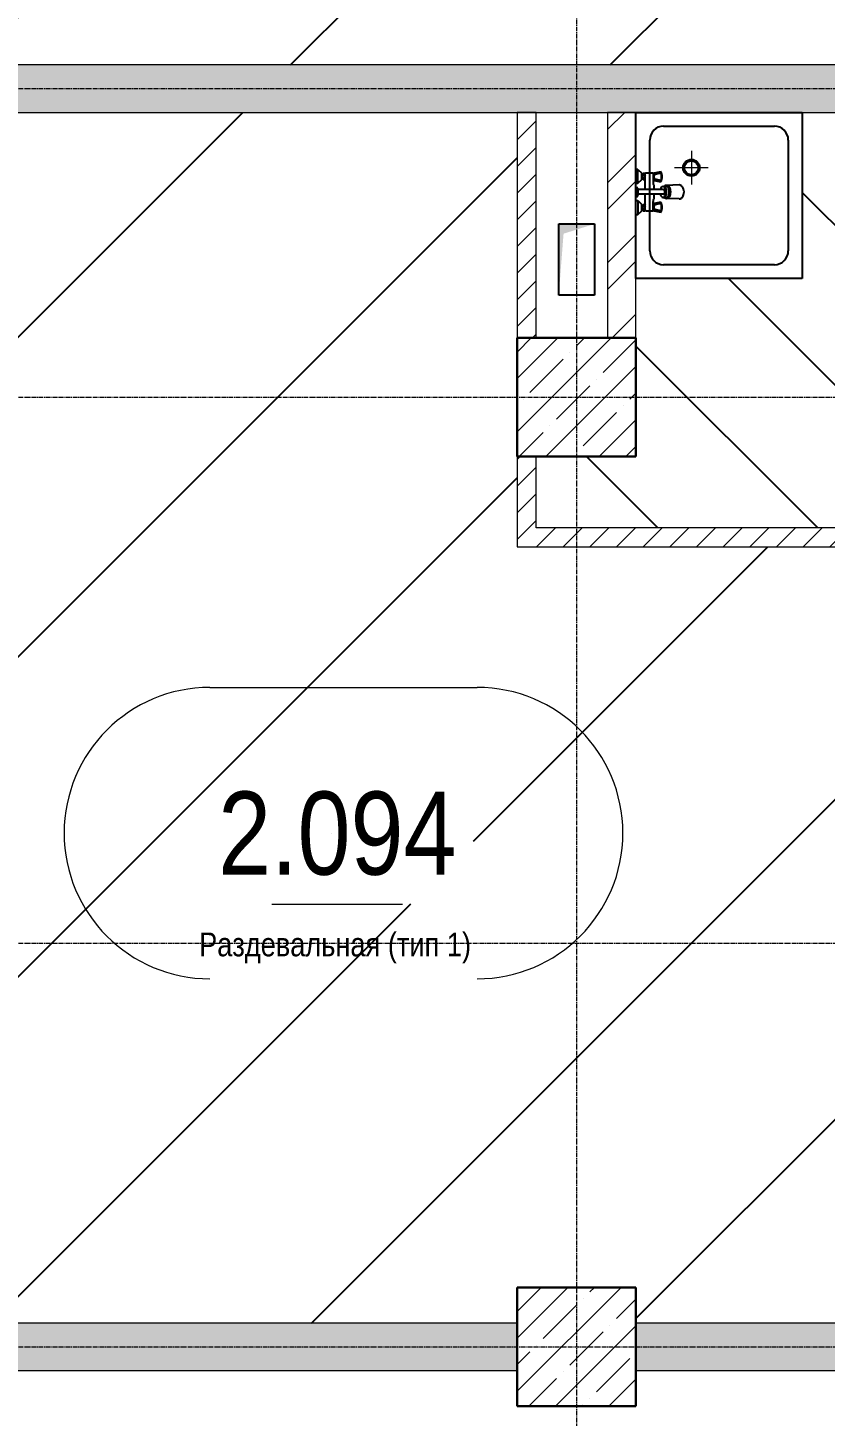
# Model space of a CAD drawing. Header units: millimetres. Extents: x 538266 to 1167394, y 114608 to 637157.
# Drawn here: x 860527 to 863885, y 205321 to 211170 of the extents above; entities that cross this region are included whole.
import ezdxf
from ezdxf.enums import TextEntityAlignment as Align

# ---------------------------------------------------------------- set-up
doc = ezdxf.new("R2010")
doc.units = ezdxf.units.MM
doc.linetypes.add('CENTER2', pattern=[28.575, 19.05, -3.175, 3.175, -3.175])
doc.linetypes.add('HIDDEN2', pattern=[4.7625, 3.175, -1.5875])
doc.layers.get('Defpoints').update_dxf_attribs({"color": 140})
for name, color, linetype, lineweight in [('АР_Area', 5, 'Continuous', 5), ('АР_Колонны', 70, 'Continuous', 30), ('АР_Стены ЖБ', 7, 'Continuous', 35), ('АР_Стены кирпич', 32, 'Continuous', 20), ('АР_Стены ПЕНОблок', 52, 'Continuous', 20), ('АР_Штриховка', 8, 'Continuous', 0)]:
    doc.layers.add(name, color=color, linetype=linetype, lineweight=lineweight)
doc.layers.add('АР_Делит', color=120, linetype='Continuous', lineweight=0, plot=False)
doc.layers.add('РД_Оси_100', color=7, linetype='Continuous', lineweight=0, true_color=0x525252)
doc.layers.add('ФВ-5', color=7, linetype='Continuous')
doc.styles.add('style1', font='ARIALN.TTF')

# ---------------------------------------------------------------- blocks, each defined once
blk = doc.blocks.new('MOK-МаркаПом_овал_ареал')
for p, q in [((-5.365, 6.138), (5.888, 6.138)), ((-2.75, -3), (2.75, -3))]:
    blk.add_line(p, q)
for centre, radius, start, end in [((-5.365, 0), 6.138, 90, 270), ((5.888, 0), 6.138, 270, 90), ((-7.411, 0), 7.161, 0, 0.00095)]:
    blk.add_arc(centre, radius, start, end)
at = {"color": 0, "style": 'style1'}
blk.add_attdef('АР-ПОМЕЩЕНИЕ:НОМЕР', text='', height=3, dxfattribs=at).set_placement((0.261, 0), align=Align.MIDDLE)
at = {"layer": 'Defpoints', "color": 2, "style": 'style1'}
blk.add_attdef('АР-ПОМЕЩЕНИЕ:НАИМЕНОВАНИЕ', text='', height=1, dxfattribs=at).set_placement((-0.094, -4.814), align=Align.MIDDLE)
blk = doc.blocks.new('2_этаж')
at = {"layer": 'АР_Штриховка', "linetype": 'Continuous', "lineweight": 0, "true_color": 0x000000}
h = blk.add_hatch(dxfattribs=at)
h.set_pattern_fill('AR-CONC', color=18, angle=45, style=0)
h.set_pattern_definition([(95, (602274.53, 8e-10), (140.09465, 117.55338), [19.05, -209.55]), (40, (602274.53, 8e-10), (-160.01845, 110.17673), [15.24, -167.64058]), (145.451445, (602286.2, 9.8), (-19.9238, 227.7301), [16.19001, -178.09024]), (91.1842, (602238.6, 35.92), (221.41024, 161.95341), [28.575, -314.325]), (141.63556, (602257.06, 49.42), (-7.08662, 342.82676), [24.28502, -267.1356]), (36.18415, (602238.6, 35.92), (-7.08662, 342.82676), [22.85997, -251.45973]), (66, (602265.55, 44.9), (179.51998, 34.89515), [19.05, -209.55]), (11, (602265.55, 44.9), (-86.53993, 173.9412), [15.24, -167.64]), (116.451445, (602280.51, 47.81), (92.98005, 208.83634), [16.19001, -178.08994]), (82.5, (602274.53, 8e-10), (-57.605469, 61.973414), [0, -165.608, 0, -170.18, 0, -168.275]), (52.5, (602274.53, 8e-10), (-23.589727, 118.087), [0, -97.028, 0, -161.798, 0, -64.135]), (12.5, (602234.48, -40.05), (99.927863, 91.826196), [0, -63.5, 0, -198.12, 0, -262.89]), (2.5, (602216.52, -58.01), (86.763904, 122.72239), [0, -82.55, 0, -131.572, 0, -186.69])])
h.paths.add_polyline_path([(697073.6, 211013.2), (697273.6, 210813.2), (700673.6, 210813.2), (700673.6, 211013.2)], flags=0)
h.paths.add_polyline_path([(700673.6, 211013.2), (700673.6, 210813.2), (702713.6, 210813.2), (702713.6, 211013.2)], flags=0)
h.paths.add_polyline_path([(703813.6, 211013.2), (703813.6, 210813.2), (706223.6, 210813.2), (706223.6, 211013.2)], flags=0)
h.paths.add_polyline_path([(706223.6, 211013.2), (706223.6, 210813.2), (706723.6, 210813.2), (706723.6, 211013.2)], flags=0)
h.paths.add_polyline_path([(706723.6, 211013.2), (706723.6, 210813.2), (708123.6, 210813.2), (708123.6, 211013.2)], flags=0)
h.paths.add_polyline_path([(709223.6, 211013.2), (709223.6, 210813.2), (709423.6, 210813.2), (709423.6, 211013.2)], flags=0)
h.paths.add_polyline_path([(709423.6, 211013.2), (709423.6, 210813.2), (709683.6, 210813.2), (709683.6, 211013.2)], flags=0)
h.paths.add_polyline_path([(710783.6, 211013.2), (710783.6, 210813.2), (712223.6, 210813.2), (712223.6, 211013.2)], flags=0)
h.paths.add_polyline_path([(712223.6, 211013.2), (712223.6, 210813.2), (712773.6, 210813.2), (712773.6, 211013.2)], flags=0)
h.paths.add_polyline_path([(713873.6, 211013.2), (713873.6, 210813.2), (713923.6, 210813.2), (713923.6, 211013.2)], flags=0)
h.paths.add_polyline_path([(713923.6, 211013.2), (713923.6, 210813.2), (718373.6, 210813.2), (718373.6, 211013.2)], flags=0)
at = {"layer": 'АР_Штриховка', "linetype": 'Continuous', "lineweight": 0, "ltscale": 0.5, "true_color": 0x000000}
h = blk.add_hatch(dxfattribs=at)
h.set_pattern_fill('ANSI31', color=18, scale=25, angle=-360, style=0)
h.set_pattern_definition([(45, (602274.53, 6e-11), (-56.1266, 56.1266), [])])
h.paths.add_polyline_path([(706223.6, 209863.2), (706303.6, 209863.2), (706303.6, 210813.2), (706223.6, 210813.2)], flags=0)
at = {"layer": 'АР_Штриховка', "linetype": 'Continuous', "lineweight": 0, "true_color": 0x000000}
h = blk.add_hatch(dxfattribs=at)
h.set_pattern_fill('ANSI32', color=18, scale=25, style=0)
h.set_pattern_definition([(45, (602274.53, 9e-11), (-168.3798, 168.3798), []), (45, (602386.78, 9e-11), (-168.3798, 168.3798), [])])
h.paths.add_polyline_path([(706603.6, 209863.2), (706723.6, 209863.2), (706723.6, 210813.2), (706603.6, 210813.2)], flags=0)
at = {"layer": 'АР_Штриховка', "linetype": 'Continuous', "lineweight": 0, "ltscale": 0.5, "true_color": 0x000000}
h = blk.add_hatch(dxfattribs=at)
h.set_pattern_fill('ANSI31', color=18, scale=25, angle=-360, style=0)
h.set_pattern_definition([(45, (602274.53, 3e-11), (-56.1266, 56.1266), [])])
h.paths.add_polyline_path([(706303.6, 209363.2), (706223.6, 209363.2), (706223.6, 208983.2), (706303.6, 209063.2)], flags=0)
h = blk.add_hatch(dxfattribs=at)
h.set_pattern_fill('ANSI31', color=18, scale=25, style=0)
h.set_pattern_definition([(45, (602274.53, 0), (-56.1266, 56.1266), [])])
h.paths.add_polyline_path([(712723.6, 208983.2), (712643.6, 209063.2), (712223.6, 209063.2), (712223.6, 208983.2)], flags=0)
h.paths.add_polyline_path([(712223.6, 208983.2), (712223.6, 209063.2), (709503.6, 209063.2), (709450.2, 209043.2), (709423.6, 208983.2)], flags=0)
h.paths.add_polyline_path([(709423.6, 208983.2), (709450.2, 209043.2), (709423.6, 209063.2), (708043.6, 209063.2), (708070.2, 209003.2), (708123.6, 208983.2)], flags=0)
h.paths.add_polyline_path([(708043.6, 208983.2), (708070.2, 209003.2), (708043.6, 209063.2), (706303.6, 209063.2), (706223.6, 208983.2)], flags=0)
at = {"layer": 'АР_Штриховка', "linetype": 'Continuous', "lineweight": 0, "true_color": 0x000000}
h = blk.add_hatch(dxfattribs=at)
h.set_pattern_fill('AR-CONC', color=18, angle=45, style=0)
h.set_pattern_definition([(95, (602274.53, 3e-11), (140.09465, 117.55338), [19.05, -209.55]), (40, (602274.53, 3e-11), (-160.01845, 110.17673), [15.24, -167.64058]), (145.451445, (602286.2, 9.8), (-19.9238, 227.7301), [16.19001, -178.09024]), (91.1842, (602238.6, 35.92), (221.41024, 161.95341), [28.575, -314.325]), (141.63556, (602257.06, 49.42), (-7.08662, 342.82676), [24.28502, -267.1356]), (36.18415, (602238.6, 35.92), (-7.08662, 342.82676), [22.85997, -251.45973]), (66, (602265.55, 44.9), (179.51998, 34.89515), [19.05, -209.55]), (11, (602265.55, 44.9), (-86.53993, 173.9412), [15.24, -167.64]), (116.451445, (602280.51, 47.81), (92.98005, 208.83634), [16.19001, -178.08994]), (82.5, (602274.53, 3e-11), (-57.605469, 61.973414), [0, -165.608, 0, -170.18, 0, -168.275]), (52.5, (602274.53, 3e-11), (-23.589727, 118.087), [0, -97.028, 0, -161.798, 0, -64.135]), (12.5, (602234.48, -40.05), (99.927863, 91.826196), [0, -63.5, 0, -198.12, 0, -262.89]), (2.5, (602216.52, -58.01), (86.763904, 122.72239), [0, -82.55, 0, -131.572, 0, -186.69])])
h.paths.add_polyline_path([(700673.6, 205713.2), (700673.6, 205513.2), (706223.6, 205513.2), (706223.6, 205713.2)], flags=0)
h = blk.add_hatch(dxfattribs=at)
h.set_pattern_fill('AR-CONC', color=18, angle=45, style=0)
h.set_pattern_definition([(95, (602274.53, 0), (140.09465, 117.55338), [19.05, -209.55]), (40, (602274.53, 0), (-160.01845, 110.17673), [15.24, -167.64058]), (145.451445, (602286.2, 9.8), (-19.9238, 227.7301), [16.19001, -178.09024]), (91.1842, (602238.6, 35.92), (221.41024, 161.95341), [28.575, -314.325]), (141.63556, (602257.06, 49.42), (-7.08662, 342.82676), [24.28502, -267.1356]), (36.18415, (602238.6, 35.92), (-7.08662, 342.82676), [22.85997, -251.45973]), (66, (602265.55, 44.9), (179.51998, 34.89515), [19.05, -209.55]), (11, (602265.55, 44.9), (-86.53993, 173.9412), [15.24, -167.64]), (116.451445, (602280.51, 47.81), (92.98005, 208.83634), [16.19001, -178.08994]), (82.5, (602274.53, 0), (-57.605469, 61.973414), [0, -165.608, 0, -170.18, 0, -168.275]), (52.5, (602274.53, 0), (-23.589727, 118.087), [0, -97.028, 0, -161.798, 0, -64.135]), (12.5, (602234.48, -40.05), (99.927863, 91.826196), [0, -63.5, 0, -198.12, 0, -262.89]), (2.5, (602216.52, -58.01), (86.763904, 122.72239), [0, -82.55, 0, -131.572, 0, -186.69])])
h.paths.add_polyline_path([(706723.6, 205713.2), (706723.6, 205513.2), (712223.6, 205513.2), (712223.6, 205713.2)], flags=0)
at = {"color": 18, "true_color": 0x000000}
for p, q in [((706723.6, 210113.2), (706723.6, 210813.2)), ((706723.6, 210813.2), (707423.6, 210813.2)), ((706723.6, 210113.2), (706723.6, 210813.2)), ((706723.6, 210813.2), (707423.6, 210813.2)), ((707423.6, 210813.2), (707423.6, 210113.2)), ((707423.6, 210813.2), (707423.6, 210113.2)), ((706840.2, 210754.9), (707306.9, 210754.9)), ((706840.2, 210754.9), (707306.9, 210754.9)), ((706781.9, 210229.9), (706781.9, 210696.6)), ((706781.9, 210229.9), (706781.9, 210696.6)), ((707365.2, 210696.6), (707365.2, 210229.9)), ((707365.2, 210696.6), (707365.2, 210229.9)), ((706723.6, 210573.2), (706723.6, 210514.8)), ((706731, 210573.2), (706723.6, 210573.2)), ((706723.6, 210573.2), (706723.6, 210514.8)), ((706731, 210573.2), (706723.6, 210573.2)), ((706731, 210514.8), (706731, 210573.2)), ((706731, 210573.2), (706747.8, 210557.6)), ((706731, 210514.8), (706731, 210573.2)), ((706731, 210573.2), (706747.8, 210557.6)), ((706747.8, 210530.4), (706747.8, 210557.6)), ((706747.8, 210530.4), (706747.8, 210557.6)), ((706828.2, 210557.9), (706804.2, 210552.3)), ((706828.2, 210557.9), (706804.2, 210552.3)), ((706723.6, 210514.8), (706731, 210514.8)), ((706723.6, 210514.8), (706731, 210514.8)), ((706723.6, 210500.2), (706723.6, 210456.2)), ((706723.6, 210500.2), (706726.6, 210500.2)), ((706723.6, 210500.2), (706723.6, 210456.2)), ((706723.6, 210500.2), (706726.6, 210500.2)), ((706726.6, 210456.2), (706726.6, 210500.2)), ((706726.6, 210500.2), (706733.6, 210490.7)), ((706726.6, 210456.2), (706726.6, 210500.2)), ((706726.6, 210500.2), (706733.6, 210490.7)), ((706731, 210514.8), (706747.8, 210530.4)), ((706731, 210514.8), (706747.8, 210530.4)), ((706747.8, 210554.6), (706752, 210554.6)), ((706747.8, 210554.6), (706752, 210554.6)), ((706747.8, 210533.4), (706752, 210533.4)), ((706747.8, 210533.4), (706752, 210533.4)), ((706752, 210554.6), (706754.2, 210557.2)), ((706752, 210554.6), (706754.2, 210557.2)), ((706752, 210533.4), (706752, 210554.6)), ((706752, 210533.4), (706752, 210554.6)), ((706754.2, 210549.8), (706752, 210552)), ((706754.2, 210549.8), (706752, 210552)), ((706754.2, 210549.8), (706752, 210547)), ((706754.2, 210549.8), (706752, 210547)), ((706754.2, 210538.2), (706752, 210541)), ((706754.2, 210538.2), (706752, 210541)), ((706754.2, 210538.2), (706752, 210536)), ((706754.2, 210538.2), (706752, 210536)), ((706752, 210533.4), (706754.2, 210530.8)), ((706752, 210533.4), (706754.2, 210530.8)), ((706754.2, 210557.2), (706760.4, 210557.2)), ((706754.2, 210557.2), (706760.4, 210557.2)), ((706760.4, 210549.8), (706754.2, 210549.8)), ((706760.4, 210549.8), (706754.2, 210549.8)), ((706760.4, 210538.2), (706754.2, 210538.2)), ((706760.4, 210538.2), (706754.2, 210538.2)), ((706754.2, 210530.8), (706760.4, 210530.8)), ((706754.2, 210530.8), (706760.4, 210530.8)), ((706760.4, 210557.2), (706762.4, 210554.6)), ((706760.4, 210557.2), (706762.4, 210554.6)), ((706762.4, 210552), (706760.4, 210549.8)), ((706762.4, 210552), (706760.4, 210549.8)), ((706760.4, 210549.8), (706762.4, 210547)), ((706760.4, 210549.8), (706762.4, 210547)), ((706760.4, 210538.2), (706762.4, 210541)), ((706760.4, 210538.2), (706762.4, 210541)), ((706762.4, 210536), (706760.4, 210538.2)), ((706762.4, 210536), (706760.4, 210538.2)), ((706760.4, 210530.8), (706762.4, 210533.4)), ((706760.4, 210530.8), (706762.4, 210533.4)), ((706762.4, 210488.2), (706762.4, 210555.1)), ((706762.4, 210488.2), (706762.4, 210555.1)), ((706793.4, 210557.1), (706764.4, 210557.1)), ((706793.4, 210557.1), (706764.4, 210557.1)), ((706795.6, 210554.3), (706796.8, 210554.3)), ((706795.6, 210554.3), (706795.6, 210517.3)), ((706795.6, 210554.3), (706796.8, 210554.3)), ((706795.6, 210554.3), (706795.6, 210517.3)), ((706796.8, 210529.9), (706795.6, 210529.9)), ((706796.8, 210529.9), (706795.6, 210529.9)), ((706796.8, 210554.3), (706796.8, 210529.9)), ((706796.8, 210554.3), (706796.8, 210529.9)), ((706799.7, 210488.2), (706799.7, 210504.8)), ((706799.7, 210488.2), (706799.7, 210504.8)), ((706828.2, 210526.3), (706804.2, 210531.9)), ((706828.2, 210526.3), (706804.2, 210531.9)), ((706830.4, 210553.9), (706830.4, 210530.3)), ((706830.4, 210553.9), (706830.4, 210530.3)), ((706837.6, 210501.6), (706851.6, 210501.6)), ((706837.6, 210501.6), (706851.6, 210501.6)), ((706906.1, 210507.6), (706851.8, 210505.1)), ((706906.1, 210507.6), (706851.8, 210505.1)), ((706723.6, 210456.2), (706726.6, 210456.2)), ((706723.6, 210456.2), (706726.6, 210456.2)), ((706723.6, 210383.1), (706723.6, 210441.5)), ((706723.6, 210441.5), (706731, 210441.5)), ((706723.6, 210383.1), (706723.6, 210441.5)), ((706723.6, 210441.5), (706731, 210441.5)), ((706726.6, 210456.2), (706733.6, 210465.7)), ((706726.6, 210456.2), (706733.6, 210465.7)), ((706731, 210441.5), (706731, 210383.1)), ((706731, 210441.5), (706747.8, 210425.9)), ((706731, 210441.5), (706731, 210383.1)), ((706731, 210441.5), (706747.8, 210425.9)), ((706733.6, 210465.7), (706733.6, 210490.7)), ((706733.6, 210465.7), (706733.6, 210490.7)), ((706838.3, 210488.2), (706733.6, 210488.2)), ((706838.3, 210488.2), (706733.6, 210488.2)), ((706838.3, 210468.2), (706733.6, 210468.2)), ((706838.3, 210468.2), (706733.6, 210468.2)), ((706762.4, 210401.7), (706762.4, 210468.2)), ((706762.4, 210401.7), (706762.4, 210468.2)), ((706799.7, 210450.9), (706799.7, 210468.2)), ((706799.7, 210450.9), (706799.7, 210468.2)), ((706837.6, 210454.7), (706851.6, 210454.7)), ((706837.6, 210454.7), (706851.6, 210454.7)), ((706906.1, 210448.7), (706851.8, 210451.1)), ((706906.1, 210448.7), (706851.8, 210451.1)), ((706723.6, 210383.1), (706731, 210383.1)), ((706723.6, 210383.1), (706731, 210383.1)), ((706731, 210383.1), (706747.8, 210398.7)), ((706731, 210383.1), (706747.8, 210398.7)), ((706747.8, 210398.7), (706747.8, 210425.9)), ((706747.8, 210398.7), (706747.8, 210425.9)), ((706747.8, 210422.9), (706752, 210422.9)), ((706747.8, 210422.9), (706752, 210422.9)), ((706747.8, 210401.7), (706752, 210401.7)), ((706747.8, 210401.7), (706752, 210401.7)), ((706752, 210422.9), (706754.2, 210425.5)), ((706752, 210422.9), (706754.2, 210425.5)), ((706752, 210401.7), (706752, 210422.9)), ((706752, 210401.7), (706752, 210422.9)), ((706754.2, 210418.1), (706752, 210420.3)), ((706754.2, 210418.1), (706752, 210420.3)), ((706754.2, 210418.1), (706752, 210415.3)), ((706754.2, 210418.1), (706752, 210415.3)), ((706754.2, 210406.5), (706752, 210409.3)), ((706754.2, 210406.5), (706752, 210409.3)), ((706754.2, 210406.5), (706752, 210404.3)), ((706754.2, 210406.5), (706752, 210404.3)), ((706752, 210401.7), (706754.2, 210399.1)), ((706752, 210401.7), (706754.2, 210399.1)), ((706754.2, 210425.5), (706760.4, 210425.5)), ((706754.2, 210425.5), (706760.4, 210425.5)), ((706760.4, 210418.1), (706754.2, 210418.1)), ((706760.4, 210418.1), (706754.2, 210418.1)), ((706760.4, 210406.5), (706754.2, 210406.5)), ((706760.4, 210406.5), (706754.2, 210406.5)), ((706754.2, 210399.1), (706760.4, 210399.1)), ((706754.2, 210399.1), (706760.4, 210399.1)), ((706760.4, 210425.5), (706762.4, 210422.9)), ((706760.4, 210425.5), (706762.4, 210422.9)), ((706762.4, 210420.3), (706760.4, 210418.1)), ((706762.4, 210420.3), (706760.4, 210418.1)), ((706760.4, 210418.1), (706762.4, 210415.3)), ((706760.4, 210418.1), (706762.4, 210415.3)), ((706760.4, 210406.5), (706762.4, 210409.3)), ((706760.4, 210406.5), (706762.4, 210409.3)), ((706762.4, 210404.3), (706760.4, 210406.5)), ((706762.4, 210404.3), (706760.4, 210406.5)), ((706760.4, 210399.1), (706762.4, 210401.7)), ((706760.4, 210399.1), (706762.4, 210401.7)), ((706762.4, 210401.7), (706764.4, 210398.7)), ((706762.4, 210401.7), (706764.4, 210398.7)), ((706764.4, 210398.7), (706793.4, 210398.7)), ((706764.4, 210398.7), (706793.4, 210398.7)), ((706795.6, 210401.5), (706795.6, 210438.5)), ((706795.6, 210401.5), (706795.6, 210438.5)), ((706796.8, 210425.9), (706795.6, 210425.9)), ((706796.8, 210425.9), (706795.6, 210425.9)), ((706795.6, 210401.5), (706796.8, 210401.5)), ((706795.6, 210401.5), (706796.8, 210401.5)), ((706796.8, 210401.5), (706796.8, 210425.9)), ((706796.8, 210401.5), (706796.8, 210425.9)), ((706828.2, 210429.5), (706804.2, 210423.9)), ((706828.2, 210429.5), (706804.2, 210423.9)), ((706828.2, 210397.9), (706804.2, 210403.5)), ((706828.2, 210397.9), (706804.2, 210403.5)), ((706830.4, 210425.5), (706830.4, 210401.9)), ((706830.4, 210425.5), (706830.4, 210401.9)), ((707306.9, 210171.6), (706840.2, 210171.6)), ((707306.9, 210171.6), (706840.2, 210171.6)), ((707423.6, 210113.2), (706723.6, 210113.2)), ((707423.6, 210113.2), (706723.6, 210113.2))]:
    blk.add_line(p, q, dxfattribs=at)
at = {"color": 18, "lineweight": 0, "true_color": 0x000000}
for p, q in [((706956.9, 210651), (706956.9, 210508.9)), ((706956.9, 210651), (706956.9, 210508.9)), ((707028, 210579.9), (706885.9, 210579.9)), ((707028, 210579.9), (706885.9, 210579.9))]:
    blk.add_line(p, q, dxfattribs=at)
at = {"color": 18, "linetype": 'Continuous', "true_color": 0x000000}
for p, q in [((706398.6, 210043.2), (706398.6, 210343.2)), ((706398.6, 210343.2), (706548.6, 210343.2)), ((706398.6, 210043.2), (706398.6, 210343.2)), ((706398.6, 210343.2), (706548.6, 210343.2)), ((706548.6, 210343.2), (706548.6, 210043.2)), ((706548.6, 210343.2), (706548.6, 210043.2)), ((706548.6, 210043.2), (706398.6, 210043.2)), ((706548.6, 210043.2), (706398.6, 210043.2))]:
    blk.add_line(p, q, dxfattribs=at)
at = {"color": 18, "true_color": 0x000000}
for radius in [35, 35, 29.2, 29.2]:
    blk.add_circle((706956.9, 210579.9), radius, dxfattribs=at)
for centre, radius, start, end in [((706840.2, 210696.6), 58.3, 90, 180), ((706840.2, 210696.6), 58.3, 90, 180), ((707306.9, 210696.6), 58.3, 0, 90), ((707306.9, 210696.6), 58.3, 0, 90), ((706800.9, 210553.9), 4.17, 114.8509, 174.71392), ((706800.9, 210553.9), 4.17, 114.8509, 174.71392), ((706845.2, 210356.5), 206.4, 94.33367, 102.87529), ((706845.2, 210356.5), 206.4, 94.33367, 102.87529), ((706822.1, 210651.7), 94, 260.06695, 273.71983), ((706822.1, 210651.7), 94, 260.06695, 273.71983), ((706822.5, 210562.1), 7.1, 323.38602, 1.31373), ((706822.5, 210562.1), 7.1, 323.38602, 1.31373), ((706825.6, 210553.9), 4.74, 360, 57.62159), ((706825.6, 210553.9), 4.74, 360, 57.62159), ((706776.8, 210540.8), 57, 1.31373, 22.17754), ((706776.8, 210540.8), 57, 1.31373, 22.17754), ((706764.4, 210555.1), 2, 90, 180), ((706764.4, 210555.1), 2, 90, 180), ((706793.4, 210554.8), 2.26, 346.31445, 90), ((706793.4, 210554.8), 2.26, 346.31445, 90), ((706816.5, 210517.3), 20.9, 180, 216.50402), ((706816.5, 210517.3), 20.9, 180, 216.50402), ((706800.9, 210530.3), 4.17, 185.28608, 245.1491), ((706800.9, 210530.3), 4.17, 185.28608, 245.1491), ((706809.2, 210542.7), 10.8, 117.47101, 183.28149), ((706809.2, 210542.7), 10.8, 117.47101, 183.28149), ((706809.2, 210541.5), 10.8, 176.71851, 242.52899), ((706809.2, 210541.5), 10.8, 176.71851, 242.52899), ((706845.2, 210727.7), 206.4, 257.12471, 265.66633), ((706845.2, 210727.7), 206.4, 257.12471, 265.66633), ((706822.1, 210432.5), 94, 86.28017, 99.93305), ((706822.1, 210432.5), 94, 86.28017, 99.93305), ((706825.6, 210530.3), 4.74, 302.37841, 0), ((706825.6, 210530.3), 4.74, 302.37841, 0), ((706822.5, 210522.1), 7.1, 358.68627, 36.61398), ((706822.5, 210522.1), 7.1, 358.68627, 36.61398), ((706843.6, 210486.8), 16.9, 127.82457, 151.91881), ((706843.6, 210486.8), 16.9, 127.82457, 151.91881), ((706776.8, 210543.4), 57, 337.82246, 358.68627), ((706776.8, 210543.4), 57, 337.82246, 358.68627), ((706837.6, 210494.6), 7, 52.17541, 127.82457), ((706837.6, 210494.6), 7, 52.17541, 127.82457), ((706840.1, 210494.6), 7, 52.17543, 90), ((706840.1, 210494.6), 7, 52.17543, 90), ((706831.5, 210486.8), 16.9, 28.08119, 52.17543), ((706831.5, 210486.8), 16.9, 28.08119, 52.17543), ((706856.1, 210485.6), 20.7, 121.50035, 129.3684), ((706856.1, 210485.6), 20.7, 121.50035, 129.3684), ((706834, 210486.8), 16.9, 28.08119, 52.17543), ((706834, 210486.8), 16.9, 28.08119, 52.17543), ((706851.8, 210492.5), 12.6, 58.49966, 121.50035), ((706851.8, 210492.5), 12.6, 58.49966, 121.50035), ((706851.6, 210494.6), 7, 52.17543, 90), ((706851.6, 210494.6), 7, 52.17543, 90), ((706845.5, 210486.8), 16.9, 28.08119, 52.17543), ((706845.5, 210486.8), 16.9, 28.08119, 52.17543), ((706847.6, 210485.6), 20.7, 34.05578, 58.49965), ((706847.6, 210485.6), 20.7, 34.05578, 58.49965), ((706906.1, 210493.7), 13.9, 58.63797, 92.65418), ((706906.1, 210493.7), 13.9, 58.63797, 92.65418), ((706901.5, 210486.3), 22.6, 34.20016, 58.63798), ((706901.5, 210486.3), 22.6, 34.20016, 58.63798), ((706816.5, 210438.5), 20.9, 143.49598, 180), ((706816.5, 210438.5), 20.9, 143.49598, 180), ((706853.4, 210481.6), 27.9, 151.91881, 166.37297), ((706853.4, 210481.6), 27.9, 151.91881, 166.37297), ((706853.4, 210474.7), 27.9, 193.62703, 208.08119), ((706853.4, 210474.7), 27.9, 193.62703, 208.08119), ((706843.6, 210469.5), 16.9, 208.08119, 232.17543), ((706843.6, 210469.5), 16.9, 208.08119, 232.17543), ((706837.6, 210461.7), 7, 232.17545, 307.82457), ((706837.6, 210461.7), 7, 232.17545, 307.82457), ((706838.3, 210482.8), 5.33, 60.25942, 90), ((706838.3, 210482.8), 5.33, 60.25942, 90), ((706838.3, 210473.5), 5.33, 270, 299.74058), ((706838.3, 210473.5), 5.33, 270, 299.74058), ((706840.1, 210461.7), 7, 270, 307.82457), ((706840.1, 210461.7), 7, 270, 307.82457), ((706837, 210480.6), 7.92, 35.94211, 60.25942), ((706837, 210480.6), 7.92, 35.94211, 60.25942), ((706837, 210475.7), 7.92, 299.74058, 324.05789), ((706837, 210475.7), 7.92, 299.74058, 324.05789), ((706831.5, 210469.5), 16.9, 307.82457, 331.91881), ((706831.5, 210469.5), 16.9, 307.82457, 331.91881), ((706856.1, 210470.6), 20.7, 230.01502, 238.49965), ((706856.1, 210470.6), 20.7, 230.01502, 238.49965), ((706835, 210479.1), 10.4, 16.71527, 35.94211), ((706835, 210479.1), 10.4, 16.71527, 35.94211), ((706835, 210477.2), 10.4, 324.05789, 343.28473), ((706835, 210477.2), 10.4, 324.05789, 343.28473), ((706834, 210469.5), 16.9, 307.82457, 331.91881), ((706834, 210469.5), 16.9, 307.82457, 331.91881), ((706831.8, 210478.2), 13.7, 343.28474, 16.71527), ((706831.8, 210478.2), 13.7, 343.28474, 16.71527), ((706851.8, 210463.7), 12.6, 238.49964, 301.50035), ((706851.8, 210463.7), 12.6, 238.49964, 301.50035), ((706821.8, 210481.6), 27.9, 12.46177, 28.08119), ((706821.8, 210481.6), 27.9, 12.46177, 28.08119), ((706821.8, 210474.7), 27.9, 331.91881, 347.53823), ((706821.8, 210474.7), 27.9, 331.91881, 347.53823), ((706824.3, 210481.6), 27.9, 12.46177, 28.08119), ((706824.3, 210481.6), 27.9, 12.46177, 28.08119), ((706824.3, 210474.7), 27.9, 331.91881, 347.53823), ((706824.3, 210474.7), 27.9, 331.91881, 347.53823), ((706806.3, 210478.2), 43.8, 347.53821, 12.46177), ((706806.3, 210478.2), 43.8, 347.53821, 12.46177), ((706808.8, 210478.2), 43.8, 347.53821, 12.46177), ((706808.8, 210478.2), 43.8, 347.53821, 12.46177), ((706851.6, 210461.7), 7, 270, 307.82457), ((706851.6, 210461.7), 7, 270, 307.82457), ((706845.5, 210469.5), 16.9, 307.82457, 331.91881), ((706845.5, 210469.5), 16.9, 307.82457, 331.91881), ((706847.6, 210470.6), 20.7, 301.50035, 325.94422), ((706847.6, 210470.6), 20.7, 301.50035, 325.94422), ((706835.8, 210481.6), 27.9, 12.46177, 28.08119), ((706835.8, 210481.6), 27.9, 12.46177, 28.08119), ((706835.8, 210474.7), 27.9, 331.91881, 347.53823), ((706835.8, 210474.7), 27.9, 331.91881, 347.53823), ((706820.3, 210478.2), 43.8, 347.53821, 12.46177), ((706820.3, 210478.2), 43.8, 347.53821, 12.46177), ((706840.9, 210481.1), 28.8, 15.64106, 34.05578), ((706840.9, 210481.1), 28.8, 15.64106, 34.05578), ((706840.9, 210475.1), 28.8, 325.94422, 344.35894), ((706840.9, 210475.1), 28.8, 325.94422, 344.35894), ((706830.3, 210478.1), 39.8, 344.35892, 15.64106), ((706830.3, 210478.1), 39.8, 344.35892, 15.64106), ((706906.1, 210462.6), 13.9, 265.02265, 270), ((706906.1, 210462.6), 13.9, 265.02265, 270), ((706906.1, 210462.6), 13.9, 270, 301.36202), ((706906.1, 210462.6), 13.9, 270, 301.36202), ((706901.5, 210470.1), 22.6, 301.36202, 325.79984), ((706901.5, 210470.1), 22.6, 301.36202, 325.79984), ((706894.3, 210481.4), 31.3, 15.72196, 34.20016), ((706894.3, 210481.4), 31.3, 15.72196, 34.20016), ((706894.3, 210475), 31.3, 325.79984, 344.27804), ((706894.3, 210475), 31.3, 325.79984, 344.27804), ((706882.9, 210478.2), 43.2, 344.27802, 15.72196), ((706882.9, 210478.2), 43.2, 344.27802, 15.72196), ((706793.4, 210401), 2.26, 270, 13.68555), ((706793.4, 210401), 2.26, 270, 13.68555), ((706800.9, 210425.5), 4.17, 114.8509, 174.71392), ((706800.9, 210425.5), 4.17, 114.8509, 174.71392), ((706800.9, 210401.9), 4.17, 185.28608, 245.1491), ((706800.9, 210401.9), 4.17, 185.28608, 245.1491), ((706809.2, 210414.3), 10.8, 117.47101, 183.28149), ((706809.2, 210414.3), 10.8, 117.47101, 183.28149), ((706809.2, 210413.1), 10.8, 176.71851, 242.52899), ((706809.2, 210413.1), 10.8, 176.71851, 242.52899), ((706845.2, 210228.1), 206.4, 94.33367, 102.87529), ((706845.2, 210228.1), 206.4, 94.33367, 102.87529), ((706845.2, 210599.3), 206.4, 257.12471, 265.66633), ((706845.2, 210599.3), 206.4, 257.12471, 265.66633), ((706822.1, 210523.3), 94, 260.06695, 273.71983), ((706822.1, 210523.3), 94, 260.06695, 273.71983), ((706822.1, 210304.1), 94, 86.28017, 99.93305), ((706822.1, 210304.1), 94, 86.28017, 99.93305), ((706822.5, 210433.7), 7.1, 323.38602, 1.31373), ((706822.5, 210433.7), 7.1, 323.38602, 1.31373), ((706825.6, 210425.5), 4.74, 360, 57.62159), ((706825.6, 210425.5), 4.74, 360, 57.62159), ((706825.6, 210401.9), 4.74, 302.37841, 0), ((706825.6, 210401.9), 4.74, 302.37841, 0), ((706822.5, 210393.7), 7.1, 358.68627, 36.61398), ((706822.5, 210393.7), 7.1, 358.68627, 36.61398), ((706776.8, 210412.4), 57, 1.31373, 22.17754), ((706776.8, 210412.4), 57, 1.31373, 22.17754), ((706776.8, 210415), 57, 337.82246, 358.68627), ((706776.8, 210415), 57, 337.82246, 358.68627), ((706840.2, 210229.9), 58.3, 180, 270), ((706840.2, 210229.9), 58.3, 180, 270), ((707306.9, 210229.9), 58.3, 270, 0), ((707306.9, 210229.9), 58.3, 270, 0)]:
    blk.add_arc(centre, radius, start, end, dxfattribs=at)
at = {"color": 18, "linetype": 'Continuous', "true_color": 0x000000}
blk.add_solid([(706398.6, 210043.2), (706398.6, 210343.2), (706418.8, 210302.3), (706548.6, 210343.2)], dxfattribs=at)
blk.add_solid([(706398.6, 210043.2), (706398.6, 210343.2), (706418.8, 210302.3), (706548.6, 210343.2)], dxfattribs=at)
at = {"layer": 'АР_Колонны', "color": 18, "linetype": 'HIDDEN2', "lineweight": 25, "true_color": 0x000000}
for p, q in [((706223.6, 209863.2), (706723.6, 209863.2)), ((706223.6, 209363.2), (706223.6, 209863.2)), ((706723.6, 209863.2), (706723.6, 209363.2)), ((706723.6, 209363.2), (706223.6, 209363.2)), ((706223.6, 205863.2), (706723.6, 205863.2)), ((706223.6, 205363.2), (706223.6, 205863.2)), ((706723.6, 205863.2), (706723.6, 205363.2)), ((706723.6, 205363.2), (706223.6, 205363.2))]:
    blk.add_line(p, q, dxfattribs=at)
at = {"layer": 'АР_Колонны', "color": 18, "linetype": 'Continuous', "lineweight": 15, "true_color": 0x000000}
for p, q in [((706723.6, 209863.2), (706223.6, 209863.2)), ((706223.6, 209863.2), (706223.6, 209363.2)), ((706723.6, 209863.2), (706223.6, 209863.2)), ((706223.6, 209863.2), (706223.6, 209363.2)), ((706723.6, 209363.2), (706723.6, 209863.2)), ((706723.6, 209363.2), (706723.6, 209863.2)), ((706223.6, 209363.2), (706723.6, 209363.2)), ((706223.6, 209363.2), (706723.6, 209363.2)), ((706723.6, 205863.2), (706223.6, 205863.2)), ((706223.6, 205863.2), (706223.6, 205363.2)), ((706723.6, 205863.2), (706223.6, 205863.2)), ((706223.6, 205863.2), (706223.6, 205363.2)), ((706723.6, 205363.2), (706723.6, 205863.2)), ((706723.6, 205363.2), (706723.6, 205863.2)), ((706223.6, 205363.2), (706723.6, 205363.2)), ((706223.6, 205363.2), (706723.6, 205363.2))]:
    blk.add_line(p, q, dxfattribs=at)
at = {"layer": 'АР_Стены ЖБ', "color": 18, "linetype": 'Continuous', "lineweight": 30, "true_color": 0x000000}
for p, q in [((706723.6, 209863.2), (706223.6, 209863.2)), ((706223.6, 209863.2), (706223.6, 209363.2)), ((706723.6, 209363.2), (706723.6, 209863.2)), ((706223.6, 209363.2), (706723.6, 209363.2)), ((706723.6, 205863.2), (706223.6, 205863.2)), ((706223.6, 205863.2), (706223.6, 205363.2)), ((706723.6, 205363.2), (706723.6, 205863.2)), ((706223.6, 205363.2), (706723.6, 205363.2))]:
    blk.add_line(p, q, dxfattribs=at)
at = {"layer": 'АР_Стены кирпич', "color": 18, "linetype": 'Continuous', "lineweight": 20, "true_color": 0x000000}
for p, q in [((706723.6, 210813.2), (706603.6, 210813.2)), ((706603.6, 210813.2), (706603.6, 209863.2)), ((706723.6, 209863.2), (706723.6, 210813.2)), ((706603.6, 209863.2), (706723.6, 209863.2))]:
    blk.add_line(p, q, dxfattribs=at)
at = {"layer": 'АР_Стены ПЕНОблок', "color": 18, "linetype": 'Continuous', "lineweight": 20, "true_color": 0x000000}
for p, q in [((706223.6, 211013.2), (703813.6, 211013.2)), ((706723.6, 211013.2), (706223.6, 211013.2)), ((708123.6, 211013.2), (706723.6, 211013.2)), ((703813.6, 210813.2), (706223.6, 210813.2)), ((706223.6, 210813.2), (706723.6, 210813.2)), ((706303.6, 210813.2), (706223.6, 210813.2)), ((706223.6, 210813.2), (706223.6, 209863.2)), ((706303.6, 209863.2), (706303.6, 210813.2)), ((706723.6, 210813.2), (708123.6, 210813.2)), ((706223.6, 209863.2), (706303.6, 209863.2)), ((706303.6, 209363.2), (706223.6, 209363.2)), ((706223.6, 209363.2), (706223.6, 208983.2)), ((706303.6, 209063.2), (706303.6, 209363.2)), ((708043.6, 209063.2), (706303.6, 209063.2)), ((706223.6, 208983.2), (708043.6, 208983.2)), ((706223.6, 205713.2), (700673.6, 205713.2)), ((706223.6, 205513.2), (706223.6, 205713.2)), ((706723.6, 205713.2), (706723.6, 205513.2)), ((712223.6, 205713.2), (706723.6, 205713.2)), ((700673.6, 205513.2), (706223.6, 205513.2)), ((706723.6, 205513.2), (712223.6, 205513.2))]:
    blk.add_line(p, q, dxfattribs=at)
at = {"layer": 'АР_Штриховка', "color": 18, "linetype": 'Continuous', "lineweight": 5, "true_color": 0x000000}
for p, q in [((706223.6, 209691.6), (706395.3, 209863.2)), ((706223.6, 209467.1), (706619.8, 209863.2)), ((706223.6, 209803.8), (706283, 209863.2)), ((706473.6, 209829.3), (706507.5, 209863.2)), ((706445.5, 209801.2), (706445.5, 209801.2)), ((706585.8, 209717), (706723.6, 209854.8)), ((706277.1, 209632.9), (706417.4, 209773.2)), ((706344.3, 209363.2), (706723.6, 209742.5)), ((706557.8, 209689), (706557.8, 209689)), ((706389.4, 209520.6), (706529.7, 209660.9)), ((706698.1, 209604.8), (706723.6, 209630.3)), ((706249.1, 209604.8), (706249.1, 209604.8)), ((706670, 209576.7), (706670, 209576.7)), ((706501.6, 209408.3), (706641.9, 209548.7)), ((706568.8, 209363.2), (706723.6, 209518)), ((706232, 209363.2), (706333.2, 209464.5)), ((706361.3, 209492.5), (706361.3, 209492.5)), ((706681, 209363.2), (706723.6, 209405.8)), ((706473.6, 209380.3), (706473.6, 209380.3)), ((706223.6, 205650.4), (706436.4, 205863.2)), ((706223.6, 205425.9), (706660.9, 205863.2)), ((706223.6, 205762.7), (706324.1, 205863.2)), ((706529.7, 205844.3), (706548.6, 205863.2)), ((706333.2, 205647.9), (706473.6, 205788.2)), ((706501.6, 205816.2), (706501.6, 205816.2)), ((706641.9, 205732.1), (706723.6, 205813.7)), ((706613.9, 205704), (706613.9, 205704)), ((706385.4, 205363.2), (706723.6, 205701.4)), ((706445.5, 205535.6), (706585.8, 205675.9)), ((706223.6, 205538.2), (706277.1, 205591.7)), ((706305.2, 205619.8), (706305.2, 205619.8)), ((706557.8, 205423.4), (706698.1, 205563.7)), ((706273.1, 205363.2), (706389.4, 205479.5)), ((706417.4, 205507.5), (706417.4, 205507.5)), ((706609.9, 205363.2), (706723.6, 205476.9)), ((706497.6, 205363.2), (706501.6, 205367.2)), ((706529.7, 205395.3), (706529.7, 205395.3)), ((706722.2, 205363.2), (706723.6, 205364.7))]:
    blk.add_line(p, q, dxfattribs=at)
at = {"layer": 'АР_Area', "color": 18, "linetype": 'Continuous', "lineweight": 15, "true_color": 0x000000}
ref = blk.add_blockref('MOK-МаркаПом_овал_ареал', (705466, 207777.3), dxfattribs=dict(at, xscale=100, yscale=100, zscale=100))
ref.add_attrib('АР-ПОМЕЩЕНИЕ:НОМЕР', '2.094', dxfattribs={"layer": '0', "color": 0, "height": 350, "style": 'style1'}).set_placement((705466, 207777.3), align=Align.MIDDLE)
ref.add_attrib('АР-ПОМЕЩЕНИЕ:НАИМЕНОВАНИЕ', 'Раздевальная (тип 1)', dxfattribs={"layer": 'Defpoints', "color": 2, "height": 100, "style": 'style1'}).set_placement((705456.6, 207295.9), align=Align.MIDDLE)
at = {"layer": 'Defpoints', "color": 18, "true_color": 0x000000, "style": 'style1'}
for p in [(677970.6, 219836.4), (678101.2, 211681.4)]:
    blk.add_attdef('АР-ПОМЕЩЕНИЕ:НАИМЕНОВАНИЕ', text='', height=100, dxfattribs=at).set_placement(p, align=Align.MIDDLE)
blk = doc.blocks.new('СОШ_2200_АР_ОСИ_М100_28.05.24')
at = {"layer": 'АР_Делит', "color": 251, "linetype": 'CENTER2', "true_color": 0x636466}
for p, q in [((-5954.958, 87200), (47367.08, 87200)), ((-5954.958, 83200), (47367.08, 83200))]:
    blk.add_line(p, q, dxfattribs=at)
at = {"layer": 'РД_Оси_100', "color": 251, "linetype": 'CENTER2', "true_color": 0x636466}
for p, q in [((-5954.958, 88500), (119910, 88500)), ((-5954.958, 84900), (119910, 84900))]:
    blk.add_line(p, q, dxfattribs=at)
blk.add_lwpolyline([(33600, 139938.679), (33600, -6155)], dxfattribs=at)

msp = doc.modelspace()

# ---------------------------------------------------------------- hatches: boundary and pattern name
at = {"layer": 'ФВ-5'}
h = msp.add_hatch(dxfattribs=at)
h.set_pattern_fill('ANSI31', color=3, scale=300, style=0)
h.paths.add_polyline_path([(849137.8, 213213.2), (874727.8, 213213.2), (874727.8, 211013.2), (849137.8, 211013.2)])
h = msp.add_hatch(dxfattribs=at)
h.set_pattern_fill('ANSI31', color=1, scale=150, angle=90)
h.paths.add_polyline_path([(865787.8, 210813.2), (865587.8, 210813.2), (864389.5, 210813.2, -0.618518), (864002.3, 210813.2), (863787.8, 210813.2), (863787.8, 210113.2), (863087.8, 210113.2), (863087.8, 209863.2), (863087.8, 209363.2), (862667.8, 209363.2), (862667.8, 209063.2), (864407.8, 209063.2), (865787.8, 209063.2)])
h.paths.add_polyline_path([(864845.7, 209933.5), (865395.7, 209933.5, -1), (865395.7, 209333.5), (864845.7, 209333.5, -1)], flags=16)
h.paths.add_polyline_path([(865847.8, 210813.2), (868587.8, 210813.2), (868587.8, 209063.2), (865847.8, 209063.2)])
h.paths.add_polyline_path([(849157.8, 200033.2), (853237.8, 200033.2), (853237.8, 202323.2), (849157.8, 202323.2)])
h = msp.add_hatch(dxfattribs=at)
h.set_pattern_fill('ANSI31', color=3, scale=300, style=0)
h.paths.add_polyline_path([(856737.8, 201693.2), (856017.8, 201693.2), (856017.8, 202713.2), (856017.8, 203353.2), (855917.8, 203353.2), (854797.8, 203353.2), (854047.8, 203353.2), (853777.8, 203353.2), (853777.8, 202323.2), (853357.8, 202323.2), (853357.8, 201513.2), (853637.8, 201513.2), (853637.8, 201113.2), (853357.8, 201113.2), (853357.8, 200033.2), (854537.8, 200033.2), (854617.8, 200033.2), (854617.8, 199233.2), (856017.8, 199233.2), (856017.8, 200533.2), (856737.8, 200533.2), (856737.8, 201113.2), (856637.8, 201113.2), (856637.8, 201513.2), (856737.8, 201513.2)])
h.paths.add_polyline_path([(854569.4, 201617.1), (854019.4, 201617.1, -1), (854019.4, 202217.1), (854569.4, 202217.1, -1)], flags=16)
h.paths.add_polyline_path([(864407.8, 208983.2), (862587.8, 208983.2), (862587.8, 209363.2), (862587.8, 209863.2), (862587.8, 210813.2), (860177.8, 210813.2), (858988.6, 210813.2, -0.618518), (858601.4, 210813.2), (857037.8, 210813.2), (857037.8, 209812.2), (857037.8, 209733.2), (859457.8, 209733.2), (859457.8, 209013.2), (859787.8, 209013.2), (859787.8, 208893.2), (859787.8, 208693.2), (859787.8, 207393.2), (859787.8, 205713.3), (862587.8, 205713.3), (862587.8, 205863.2), (863087.8, 205863.2), (863087.8, 205713.3), (864407.8, 205713.3)])
h.paths.add_polyline_path([(861555.3, 208077.3), (862105.3, 208077.3, -1), (862105.3, 207477.3), (861555.3, 207477.3, -1)], flags=16)
h.paths.add_polyline_path([(870287.8, 207213.2), (870287.8, 208513.2), (870287.8, 209513.2), (870287.8, 210813.2), (869087.8, 210813.2), (869087.8, 209863.2), (869087.8, 209363.2), (869087.8, 208983.2), (868587.8, 208983.2), (865787.8, 208983.2), (864487.8, 208983.2), (864487.8, 205713.3), (868587.8, 205713.3), (868587.8, 205863.2), (869087.8, 205863.2), (869087.8, 205713.3), (870287.8, 205713.3)])
h.paths.add_polyline_path([(867284.9, 208004.9), (867834.9, 208004.9, -1), (867834.9, 207404.9), (867284.9, 207404.9, -1)], flags=16)
h.paths.add_polyline_path([(853684.7, 201338.5), (854885.3, 201338.5), (854885.3, 201532.9), (853684.7, 201532.9)], flags=24)
h.paths.add_polyline_path([(853703.4, 201649.1), (854885.5, 201649.1), (854885.5, 202185.2), (853703.4, 202185.2)], flags=24)
h.paths.add_polyline_path([(861215.4, 207197.5), (862426.3, 207197.5), (862426.3, 207394.2), (861215.4, 207394.2)], flags=24)
h.paths.add_polyline_path([(861239.2, 207509.2), (862421.3, 207509.2), (862421.3, 208045.3), (861239.2, 208045.3)], flags=24)
h.paths.add_polyline_path([(866945, 207125.2), (868156, 207125.2), (868156, 207321.8), (866945, 207321.8)], flags=24)
h.paths.add_polyline_path([(866968.8, 207436.8), (868151, 207436.8), (868151, 207973), (866968.8, 207973)], flags=24)

# ---------------------------------------------------------------- block references
msp.add_blockref('2_этаж', (156364.3, 0))
at = {"layer": 'РД_Оси_100'}
msp.add_blockref('СОШ_2200_АР_ОСИ_М100_28.05.24', (829237.8, 122413.2), dxfattribs=at)

doc.saveas('drawing.dxf')
